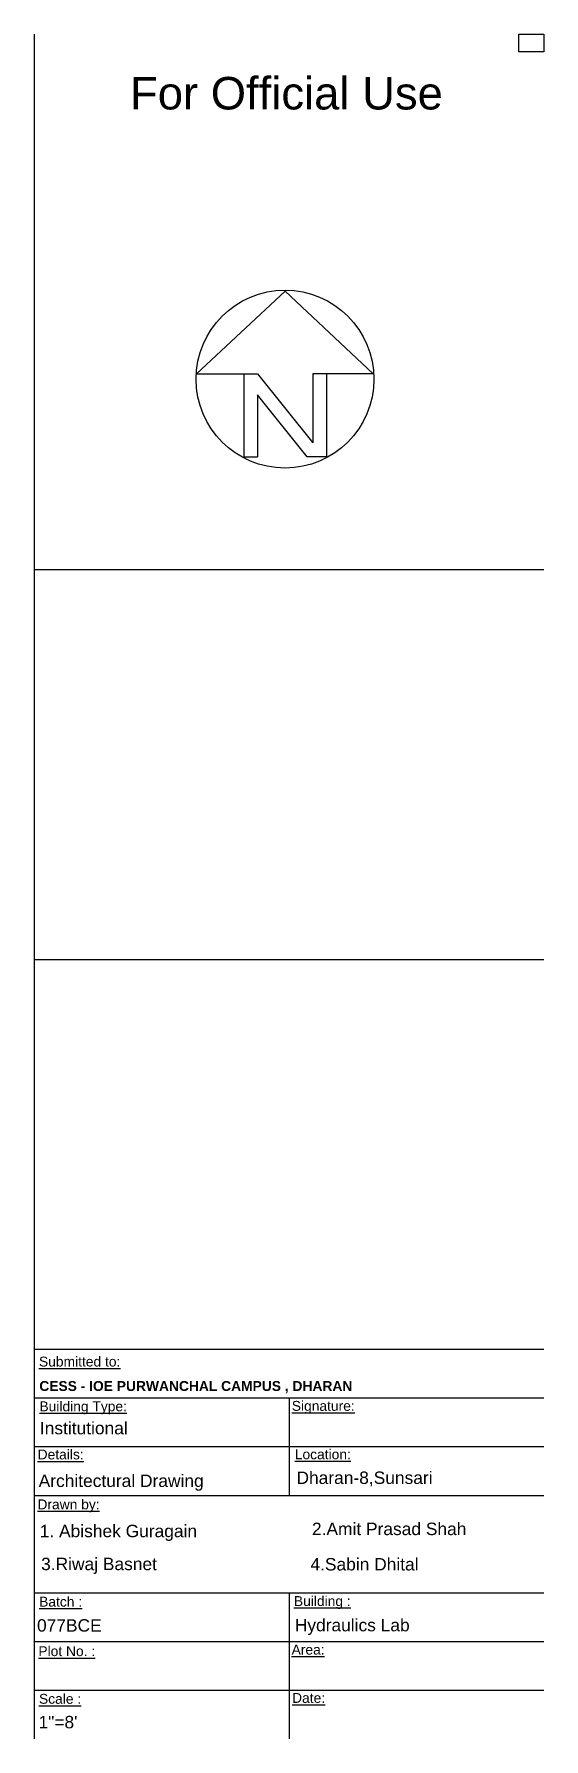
# Model space of a CAD drawing. Header units: inches. Extents: x -6800 to 96653, y -25814 to 17379.
# Drawn here: x -224 to 112, y -8737 to -7614 of the extents above; entities that cross this region are included whole.
import ezdxf

# ---------------------------------------------------------------- set-up
doc = ezdxf.new("R2010")
doc.units = ezdxf.units.IN
doc.header["$MEASUREMENT"] = 0
doc.layers.add('Page Format', color=7, linetype='Continuous', lineweight=25)
doc.styles.get("Standard").update_dxf_attribs({"font": 'arial.ttf'})

# ---------------------------------------------------------------- blocks, each defined once
blk = doc.blocks.new('North Arrow')
for p, q in [((0, 0), (-12.86, -11.999)), ((0, 0), (12.782, -11.999)), ((-12.86, -11.999), (-6, -11.999)), ((-6, -11.999), (-6, -23.999)), ((-6, -11.999), (-4, -11.999)), ((-4, -11.999), (4, -21.999)), ((4, -11.999), (4, -21.999)), ((6, -11.999), (4, -11.999)), ((12.782, -11.999), (6, -11.999)), ((6, -11.999), (6, -23.999)), ((3.195, -23.996), (-4, -15.002)), ((-4, -15.002), (-4, -23.999)), ((-6, -23.999), (-4, -23.999)), ((6, -23.999), (3.195, -23.999))]:
    blk.add_line(p, q)
blk.add_circle((-0.013, -12.745), 12.885)

msp = doc.modelspace()

# ---------------------------------------------------------------- linework, layer by layer
for p, q in [((-223.7, -7613.9), (-223.7, -7709.9)), ((-223.7, -7709.9), (-223.7, -8737.1)), ((-223.7, -7966.7), (112.3, -7966.7)), ((-223.7, -8223.5), (112.3, -8223.5)), ((-223.7, -8480.3), (112.3, -8480.3)), ((-223.7, -8512.4), (112.3, -8512.4)), ((-55.7, -8512.4), (-55.7, -8576.6)), ((-223.7, -8544.5), (112.3, -8544.5)), ((-223.7, -8576.6), (112.3, -8576.6)), ((-223.7, -8640.8), (112.3, -8640.8)), ((-55.7, -8640.8), (-55.7, -8737.1)), ((-223.7, -8672.9), (112.3, -8672.9)), ((-223.7, -8705), (112.3, -8705))]:
    msp.add_line(p, q)
msp.add_lwpolyline([(95.8, -7613.9), (112.3, -7613.9), (112.3, -7625.6), (95.8, -7625.6)], close=True)

# ---------------------------------------------------------------- block references
at = {"layer": 'Page Format', "xscale": 4.548539015979261, "yscale": 4.548539015979261, "zscale": 4.548539015979261}
msp.add_blockref('North Arrow', (-58.3, -7783.2), dxfattribs=at)

# ---------------------------------------------------------------- texts
at = {"layer": 'Page Format', "attachment_point": 1}
for s, width, gutter_width, insert, char_height in [('For Official Use', 316.816, 107.1, (-160.5, -7642.1), 21.422), ('{\\LSubmitted to:}', 86.411, 1.72, (-220.5, -8485.2), 6.516), ('{\\fArial|b1|i0|c0|p34;CESS - IOE PURWANCHAL CAMPUS , DHARAN}', 231.792, 1.72, (-220.3, -8501.3), 6.516), ('{\\LBuilding Type:}', 86.411, 1.72, (-220.2, -8514.7), 6.516), ('{\\LSignature:}', 86.411, 1.72, (-53.9, -8514.4), 6.516), ('Institutional', 121.163, 41, (-219.9, -8528.2), 8.193), ('{\\LDetails:}', 86.411, 1.72, (-221.4, -8546.4), 6.516), ('{\\LLocation:}', 86.411, 1.72, (-51.9, -8546.3), 6.516), ('Architectural Drawing', 121.163, 41, (-220.7, -8562.9), 8.193), ('Dharan-8,Sunsari', 121.163, 41, (-50.8, -8560.9), 8.193), ('{\\LDrawn by:}', 86.411, 1.72, (-221.5, -8579.3), 6.516), ('1. Abishek Guragain', 121.163, 41, (-220, -8596), 8.193), ('2.Amit Prasad Shah', 121.163, 41, (-40.6, -8594.6), 8.193), ('3.Riwaj Basnet', 121.163, 41, (-219.1, -8617.7), 8.193), ('4.Sabin Dhital', 121.163, 41, (-41.6, -8617.9), 8.193), ('{\\LBatch :}', 86.411, 1.72, (-220.4, -8643.4), 6.516), ('{\\LBuilding :}', 86.411, 1.72, (-52.5, -8643), 6.516), ('077BCE', 121.163, 41, (-221.8, -8658.2), 8.19), ('Hydraulics Lab', 121.163, 41, (-51.9, -8658), 8.193), ('{\\LPlot No. :}', 86.411, 1.72, (-220.9, -8676), 6.516), ('{\\LArea:}', 86.411, 1.72, (-54, -8675), 6.52), ('{\\LScale :}', 86.411, 1.72, (-220.5, -8707.4), 6.516), ('{\\LDate:}', 86.411, 1.72, (-53.7, -8706.8), 6.52), ('1"=8\'', 121.163, 41, (-220.8, -8721.9), 8.19)]:
    msp.add_mtext_dynamic_manual_height_columns(s, width=width, gutter_width=gutter_width, heights=[0], dxfattribs=dict(at, insert=insert, char_height=char_height))

doc.saveas('drawing.dxf')
